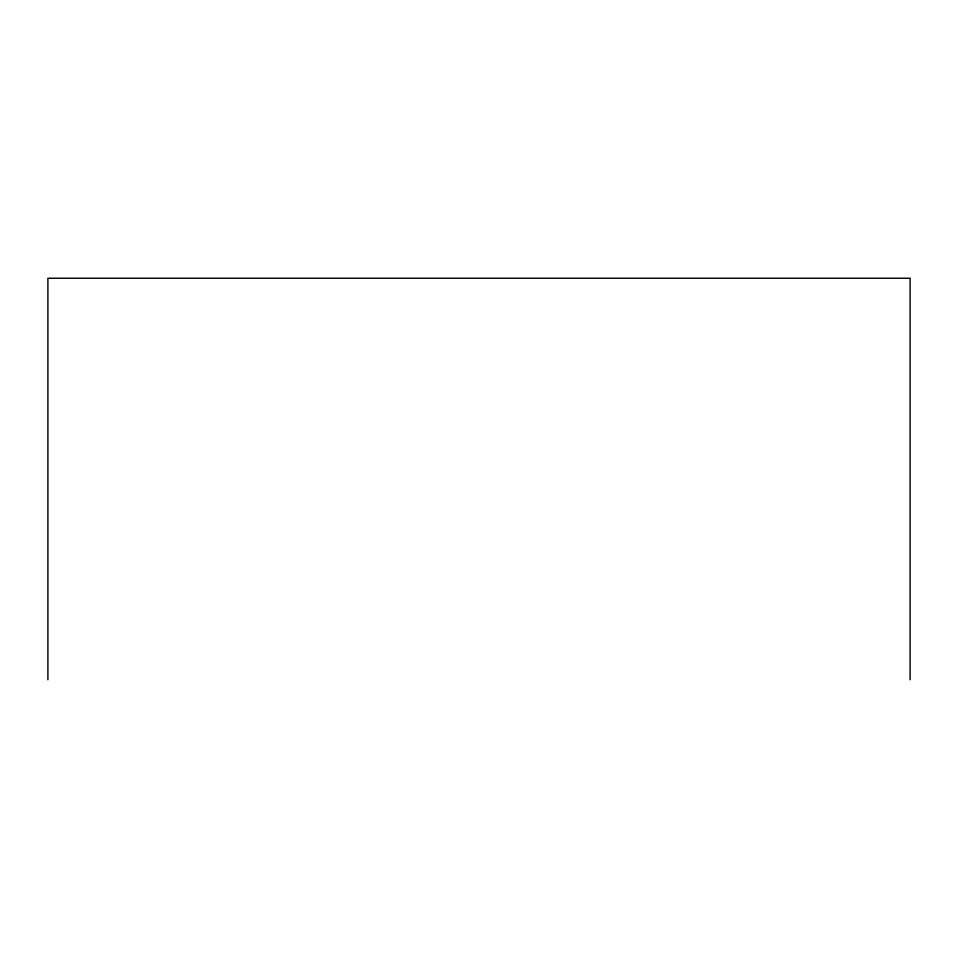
<?xml version="1.0" encoding="UTF-8"?>
<svg xmlns="http://www.w3.org/2000/svg" width="958" height="958" viewBox="0 0 958 958"><rect width="100%" height="100%" fill="white"/><g stroke="black" fill="none" stroke-linecap="round" stroke-linejoin="round"><path stroke-width="1.44" d="M910.1 679.761L910.1 278.239L47.9 278.239L47.9 679.761"/></g></svg>
